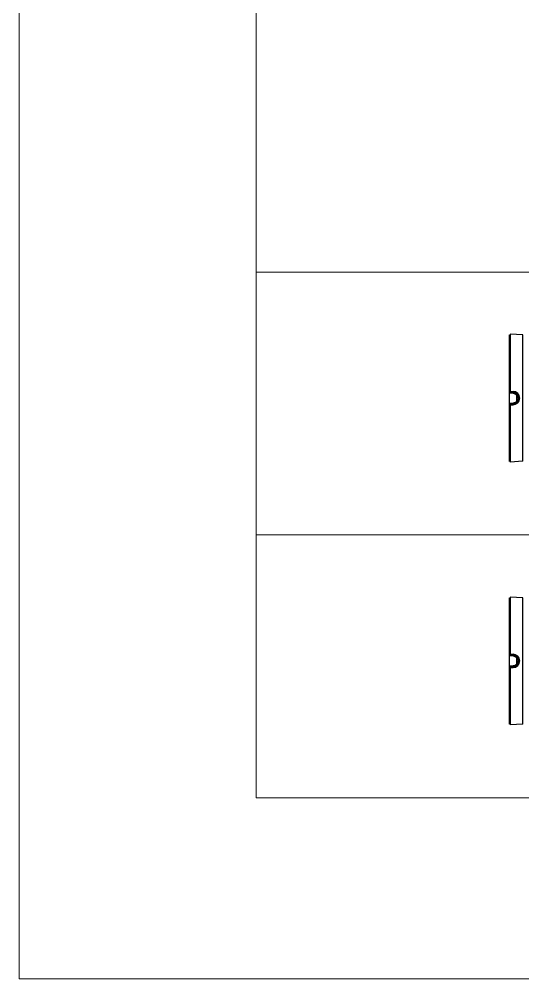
# Model space of a CAD drawing. Header units: inches. Extents: x 0.9 to 36.3, y 0.7 to 23.3.
# Drawn here: x 1.135 to 1.589, y 1.008 to 1.873 of the extents above; entities that cross this region are included whole.
import ezdxf

# ---------------------------------------------------------------- set-up
doc = ezdxf.new("R2010")
doc.units = ezdxf.units.IN
doc.layers.add('Legends', color=250, linetype='Continuous')
doc.layers.add('PDF_Geometry', color=7, linetype='Continuous', lineweight=9, true_color=0x777777)

msp = doc.modelspace()

# ---------------------------------------------------------------- linework, layer by layer
at = {"layer": 'Legends', "lineweight": 20}
msp.add_line((1.34857, 1.17142), (1.34857, 8.0555), dxfattribs=at)
at = {"layer": 'Legends', "linetype": 'ByBlock'}
for p, q in [((1.57686, 1.47433), (1.57686, 1.58825)), ((1.57744, 1.5888), (1.57744, 1.53733)), ((1.58897, 1.58819), (1.57744, 1.5888)), ((1.58897, 1.47439), (1.58897, 1.58819)), ((1.57686, 1.53732), (1.58015, 1.53732)), ((1.58015, 1.53622), (1.57686, 1.53622)), ((1.58018, 1.53572), (1.57686, 1.53572)), ((1.58371, 1.52867), (1.58371, 1.53391)), ((1.57686, 1.52686), (1.58018, 1.52686)), ((1.57686, 1.52636), (1.58015, 1.52636)), ((1.57686, 1.52526), (1.58015, 1.52526)), ((1.57744, 1.52525), (1.57744, 1.47378)), ((1.58897, 1.47439), (1.57744, 1.47378)), ((1.57686, 1.23767), (1.57686, 1.35159)), ((1.57744, 1.35214), (1.57744, 1.30067)), ((1.58897, 1.35154), (1.57744, 1.35214)), ((1.58897, 1.23773), (1.58897, 1.35154)), ((1.57686, 1.30066), (1.58015, 1.30066)), ((1.58015, 1.29956), (1.57686, 1.29956)), ((1.58018, 1.29906), (1.57686, 1.29906)), ((1.58371, 1.29201), (1.58371, 1.29725)), ((1.57686, 1.2902), (1.58018, 1.2902)), ((1.57686, 1.2897), (1.58015, 1.2897)), ((1.57686, 1.2886), (1.58015, 1.2886)), ((1.57744, 1.2886), (1.57744, 1.23712)), ((1.58897, 1.23773), (1.57744, 1.23712))]:
    msp.add_line(p, q, dxfattribs=at)
at = {"layer": 'Legends', "lineweight": 20}
for points in [[(1.34857, 1.64474), (6.26503, 1.64474)], [(1.34857, 1.40808), (6.26503, 1.40808)], [(1.34857, 1.17142), (6.26503, 1.17142)]]:
    msp.add_lwpolyline(points, dxfattribs=at)
at = {"layer": 'Legends', "linetype": 'ByBlock'}
for centre, radius, end in [((1.58015, 1.53129), 0.00603, 90), ((1.58015, 1.53129), 0.00493, 89.99999), ((1.58015, 1.29463), 0.00603, 90), ((1.58015, 1.29463), 0.00493, 89.99999)]:
    msp.add_arc(centre, radius, 270, end, dxfattribs=at)
for points, knots in [([(1.58018, 1.53572), (1.58086, 1.53572), (1.58224, 1.53539), (1.58331, 1.53446), (1.58371, 1.53391)], [0, 0, 0, 0, 0.499226, 1, 1, 1, 1]), ([(1.58026, 1.53671), (1.58107, 1.53669), (1.58269, 1.53629), (1.58398, 1.53522), (1.58447, 1.53458)], [0, 0, 0, 0, 0.500625, 1, 1, 1, 1]), ([(1.58371, 1.53391), (1.5838, 1.53397), (1.58394, 1.53407), (1.58407, 1.53417), (1.58412, 1.5342)], [0, 0, 0, 0, 0.675258, 1, 1, 1, 1]), ([(1.58371, 1.53391), (1.58402, 1.53354), (1.58451, 1.53271), (1.58477, 1.53129), (1.58451, 1.52987), (1.58402, 1.52904), (1.58371, 1.52867)], [0, 0, 0, 0, 0.252181, 0.500022, 0.747876, 1, 1, 1, 1]), ([(1.58412, 1.5342), (1.58412, 1.5342), (1.58412, 1.5342), (1.58412, 1.53421), (1.58412, 1.53421)], [0, 0, 0, 0, 0.74457, 1, 1, 1, 1]), ([(1.58447, 1.53458), (1.58483, 1.53412), (1.5854, 1.53306), (1.5857, 1.53129), (1.5854, 1.52952), (1.58483, 1.52846), (1.58447, 1.528)], [0, 0, 0, 0, 0.250162, 0.500007, 0.749854, 1, 1, 1, 1]), ([(1.58371, 1.52867), (1.58351, 1.52839), (1.58304, 1.52788), (1.58218, 1.5273), (1.58121, 1.52694), (1.58052, 1.52686), (1.58018, 1.52686)], [0, 0, 0, 0, 0.250077, 0.50015, 0.750157, 1, 1, 1, 1]), ([(1.58447, 1.528), (1.58398, 1.52736), (1.58269, 1.52629), (1.58107, 1.52589), (1.58026, 1.52587)], [0, 0, 0, 0, 0.499419, 1, 1, 1, 1]), ([(1.58371, 1.52867), (1.5838, 1.52861), (1.58393, 1.52851), (1.58407, 1.52841), (1.58412, 1.52838)], [0, 0, 0, 0, 0.643731, 1, 1, 1, 1]), ([(1.58412, 1.52838), (1.58412, 1.52838), (1.58412, 1.52838), (1.58412, 1.52837), (1.58412, 1.52837)], [0, 0, 0, 0, 0.753197, 1, 1, 1, 1]), ([(1.58018, 1.29906), (1.58086, 1.29906), (1.58224, 1.29873), (1.58331, 1.2978), (1.58371, 1.29725)], [0, 0, 0, 0, 0.499226, 1, 1, 1, 1]), ([(1.58026, 1.30006), (1.58107, 1.30003), (1.58269, 1.29963), (1.58398, 1.29856), (1.58447, 1.29793)], [0, 0, 0, 0, 0.500625, 1, 1, 1, 1]), ([(1.58371, 1.29725), (1.5838, 1.29732), (1.58394, 1.29742), (1.58407, 1.29752), (1.58412, 1.29755)], [0, 0, 0, 0, 0.675258, 1, 1, 1, 1]), ([(1.58371, 1.29725), (1.58402, 1.29688), (1.58451, 1.29605), (1.58477, 1.29463), (1.58451, 1.29321), (1.58402, 1.29238), (1.58371, 1.29201)], [0, 0, 0, 0, 0.252181, 0.500022, 0.747876, 1, 1, 1, 1]), ([(1.58412, 1.29755), (1.58412, 1.29755), (1.58412, 1.29755), (1.58412, 1.29755), (1.58412, 1.29755)], [0, 0, 0, 0, 0.74457, 1, 1, 1, 1]), ([(1.58447, 1.29793), (1.58483, 1.29746), (1.5854, 1.2964), (1.5857, 1.29463), (1.5854, 1.29286), (1.58483, 1.2918), (1.58447, 1.29134)], [0, 0, 0, 0, 0.250162, 0.500007, 0.749854, 1, 1, 1, 1]), ([(1.58371, 1.29201), (1.58351, 1.29174), (1.58304, 1.29123), (1.58218, 1.29065), (1.58121, 1.29029), (1.58052, 1.29021), (1.58018, 1.2902)], [0, 0, 0, 0, 0.250077, 0.50015, 0.750157, 1, 1, 1, 1]), ([(1.58447, 1.29134), (1.58398, 1.2907), (1.58269, 1.28963), (1.58107, 1.28923), (1.58026, 1.28921)], [0, 0, 0, 0, 0.499419, 1, 1, 1, 1]), ([(1.58371, 1.29201), (1.5838, 1.29195), (1.58393, 1.29185), (1.58407, 1.29175), (1.58412, 1.29172)], [0, 0, 0, 0, 0.643731, 1, 1, 1, 1]), ([(1.58412, 1.29172), (1.58412, 1.29172), (1.58412, 1.29172), (1.58412, 1.29172), (1.58412, 1.29172)], [0, 0, 0, 0, 0.753197, 1, 1, 1, 1])]:
    msp.add_open_spline(points, degree=3, knots=knots, dxfattribs=at)
at = {"layer": 'PDF_Geometry', "linetype": 'ByBlock'}
for points in [[(1.13495, 1.00829), (1.13495, 22.9924)], [(32.36446, 1.00832), (1.13498, 1.00832), (32.36446, 1.00832), (32.36446, 22.99287), (1.13498, 22.99287), (32.36446, 22.99287)]]:
    msp.add_lwpolyline(points, close=True, dxfattribs=at)

doc.saveas('drawing.dxf')
